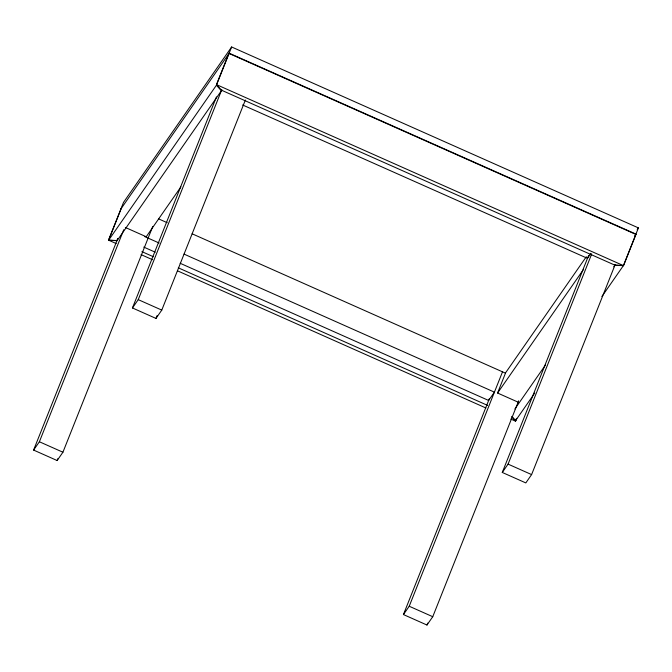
<?xml version="1.0" encoding="UTF-8"?>
<svg xmlns="http://www.w3.org/2000/svg" width="672" height="672" viewBox="0 0 672 672"><rect width="100%" height="100%" fill="white"/><g stroke="black" fill="none" stroke-linecap="round" stroke-linejoin="round"><path stroke-width="1.01" d="M116.164 243.541L108.503 240.131L123.53 202.373L231.622 46.973L638.4 227.892L623.44 265.549L601.877 296.554M117.104 240.677L108.604 240.24L121.136 208.74M152.72 226.565L62.924 452.222L57.137 460.538L33.6 450.072L117.592 239.014M117.768 238.652L117.004 240.559L108.503 240.131M33.6 450.072L39.388 441.756L123.766 229.715M57.137 460.538L57.91 458.598M216.46 84.605L228.992 53.096L636.082 234.158L623.54 265.658L615.04 265.23L221.399 90.157L216.46 84.605L623.54 265.658M108.604 240.24L216.426 85.218L228.967 53.718M120.943 208.874L229.034 53.466L231.622 46.973M245.381 100.01L161.776 310.103L155.988 318.427L132.451 307.961L216.443 96.894M132.451 307.961L138.239 299.636L221.844 89.544M155.988 318.427L157.147 315.504M518.683 400.781L432.751 616.711L426.964 625.027L403.435 614.561L489.401 398.538M403.435 614.561L409.223 606.245L502.505 371.834M518.473 402.318L497.566 393.019L505.655 372.708L586.32 256.729M426.964 625.027L427.745 623.087M511.904 416.405L515.617 420.571L516.373 418.664M510.796 419.059L515.584 421.193L516.726 418.328M615.208 264.499L531.602 474.592L525.815 482.916L502.278 472.45L588.638 255.452M502.278 472.45L508.074 464.125L591.679 254.033M117.709 239.812L221.374 90.77L216.426 85.218M180.886 186.934L146.227 236.754L125.328 227.455M590.957 253.361L587.479 258.35L242.609 104.966M497.566 393.019L583.615 269.312M637.207 229.606L638.4 227.892M634.62 236.107L635.813 234.394L229.034 53.466M514.87 408.988L545.429 365.056M613.738 266.843L614.939 265.121L623.44 265.549M515.617 420.571L534.786 393.011M158.592 218.87L167.21 222.709M192.125 233.789L505.327 373.086M144.757 236.628L159.13 243.02M184.036 254.1L494.416 392.146L488.628 400.47L180.163 263.273M143.758 247.086L155.257 252.193M141.91 251.639L153.401 256.746M178.307 267.826L487.654 405.418M141.07 254.612L152.561 259.728M177.467 270.808L485.89 407.98M138.239 299.636L161.776 310.103M508.074 464.125L531.602 474.592M39.388 441.756L62.924 452.222M409.223 606.245L432.751 616.711M511.879 417.026L515.584 421.193"/></g></svg>
